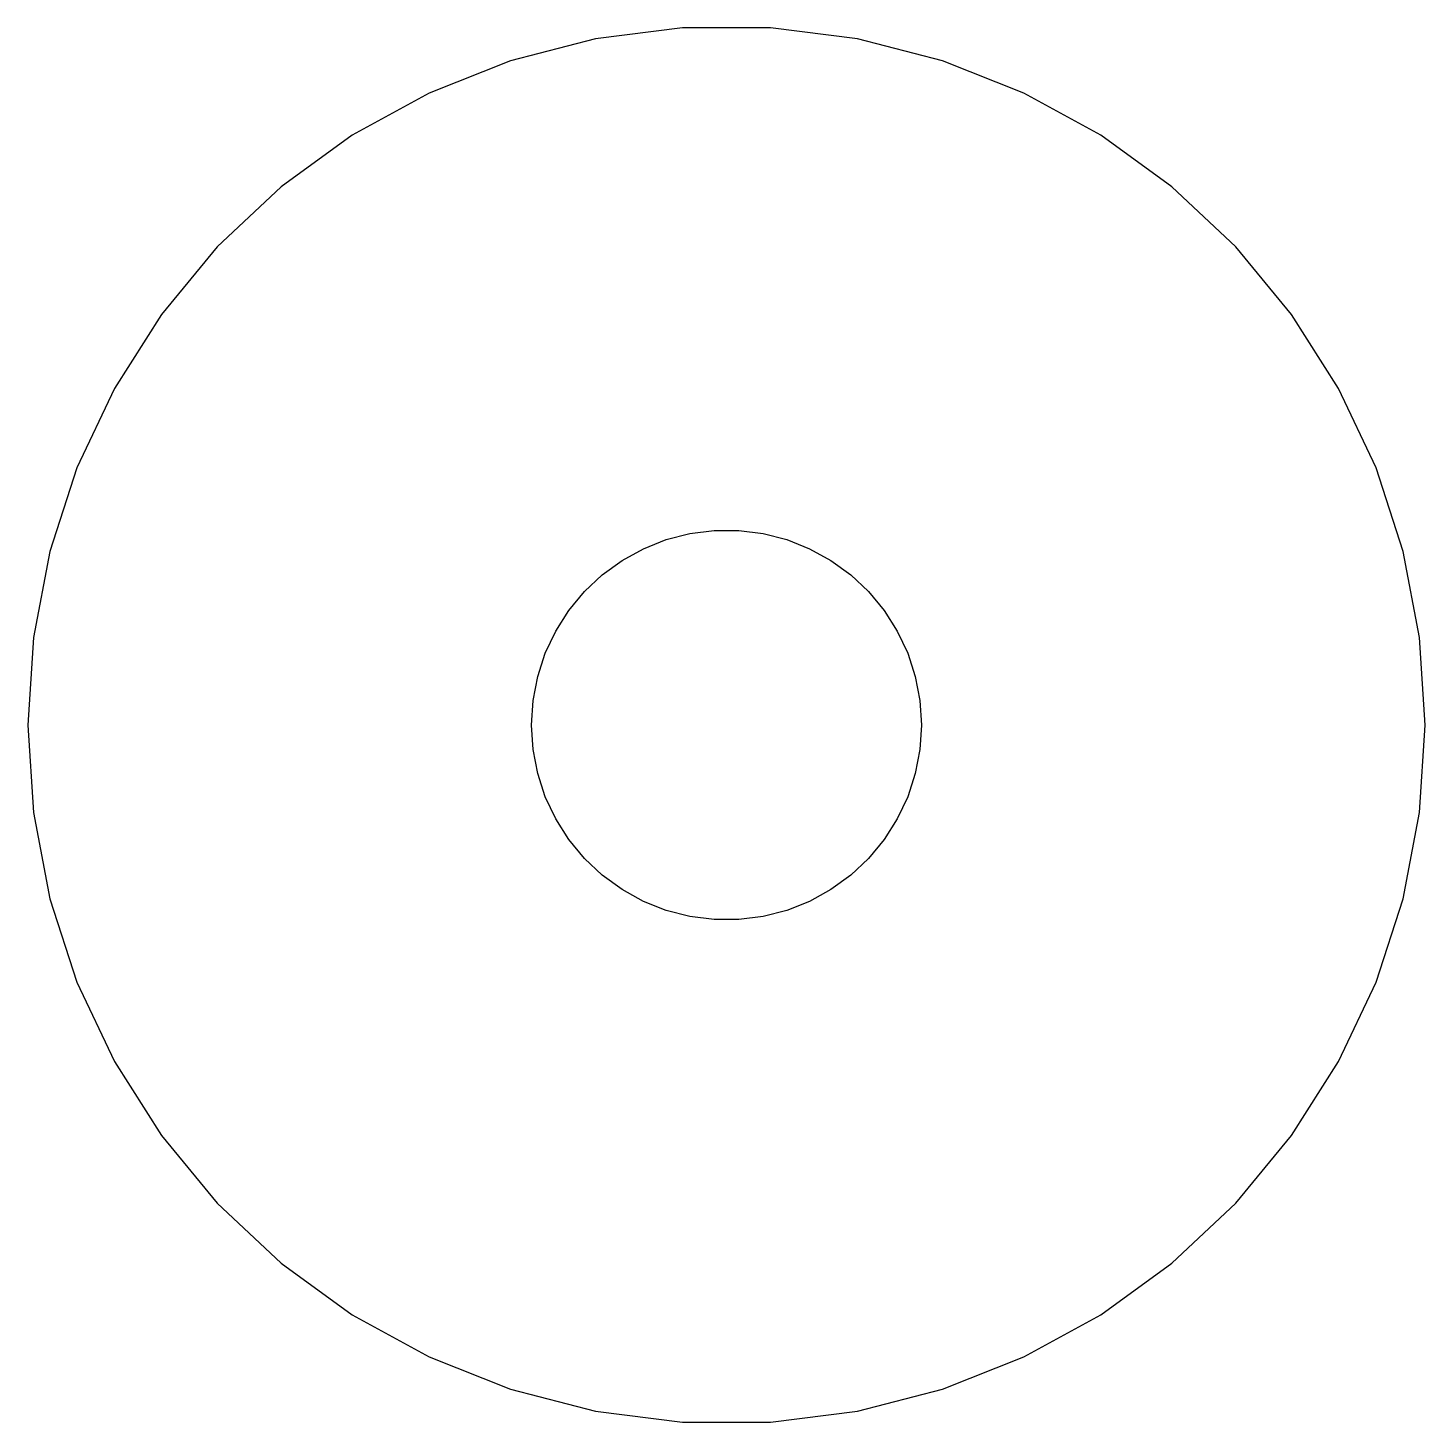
# Model space of a CAD drawing. Header units: metres. Extents: x -11 to 11, y 99 to 231.
# Drawn here: x -10.75 to 10.75, y 99.27 to 120.73 of the extents above.
import ezdxf

# ---------------------------------------------------------------- set-up
doc = ezdxf.new("R2010")
doc.units = ezdxf.units.M

msp = doc.modelspace()

# ---------------------------------------------------------------- linework, layer by layer
for p, q in [((-0.674988, 120.729), (-2.01434, 120.56)), ((0.674988, 120.729), (-0.674988, 120.729)), ((2.01434, 120.56), (0.674988, 120.729)), ((-2.01434, 120.56), (-3.32193, 120.224)), ((3.32193, 120.224), (2.01434, 120.56)), ((-3.32193, 120.224), (-4.57712, 119.727)), ((4.57712, 119.727), (3.32193, 120.224)), ((-4.57712, 119.727), (-5.76013, 119.077)), ((5.76013, 119.077), (4.57712, 119.727)), ((-5.76013, 119.077), (-6.85229, 118.283)), ((6.85229, 118.283), (5.76013, 119.077)), ((-6.85229, 118.283), (-7.83641, 117.359)), ((7.83641, 117.359), (6.85229, 118.283)), ((-7.83641, 117.359), (-8.69693, 116.319)), ((8.69693, 116.319), (7.83641, 117.359)), ((-8.69693, 116.319), (-9.42029, 115.179)), ((9.42029, 115.179), (8.69693, 116.319)), ((-9.42029, 115.179), (-9.99509, 113.957)), ((9.99509, 113.957), (9.42029, 115.179)), ((-9.99509, 113.957), (-10.4123, 112.673)), ((10.4123, 112.673), (9.99509, 113.957)), ((-0.927048, 112.853), (-0.562134, 112.947)), ((-0.562134, 112.947), (-0.18837, 112.994)), ((-0.18837, 112.994), (0.18837, 112.994)), ((0.18837, 112.994), (0.562134, 112.947)), ((0.562134, 112.947), (0.927048, 112.853)), ((-10.4123, 112.673), (-10.6652, 111.347)), ((-1.60747, 112.533), (-1.27733, 112.714)), ((-1.27733, 112.714), (-0.927048, 112.853)), ((0.927048, 112.853), (1.27733, 112.714)), ((1.27733, 112.714), (1.60747, 112.533)), ((10.6652, 111.347), (10.4123, 112.673)), ((-1.91226, 112.312), (-1.60747, 112.533)), ((1.60747, 112.533), (1.91226, 112.312)), ((-2.1869, 112.054), (-1.91226, 112.312)), ((1.91226, 112.312), (2.1869, 112.054)), ((-2.42705, 111.763), (-2.1869, 112.054)), ((2.1869, 112.054), (2.42705, 111.763)), ((-2.62891, 111.445), (-2.42705, 111.763)), ((2.42705, 111.763), (2.62891, 111.445)), ((-2.78932, 111.104), (-2.62891, 111.445)), ((2.62891, 111.445), (2.78932, 111.104)), ((-10.6652, 111.347), (-10.75, 110)), ((10.75, 110), (10.6652, 111.347)), ((-2.90575, 110.746), (-2.78932, 111.104)), ((2.78932, 111.104), (2.90575, 110.746)), ((-2.97633, 110.376), (-2.90575, 110.746)), ((2.90575, 110.746), (2.97633, 110.376)), ((-3, 110), (-2.97633, 110.376)), ((2.97633, 110.376), (3, 110)), ((-10.75, 110), (-10.6652, 108.653)), ((-2.97633, 109.624), (-3, 110)), ((3, 110), (2.97633, 109.624)), ((10.6652, 108.653), (10.75, 110)), ((-2.90575, 109.254), (-2.97633, 109.624)), ((2.97633, 109.624), (2.90575, 109.254)), ((-2.78932, 108.896), (-2.90575, 109.254)), ((2.90575, 109.254), (2.78932, 108.896)), ((-2.62891, 108.555), (-2.78932, 108.896)), ((2.78932, 108.896), (2.62891, 108.555)), ((-10.6652, 108.653), (-10.4123, 107.327)), ((10.4123, 107.327), (10.6652, 108.653)), ((-2.42705, 108.237), (-2.62891, 108.555)), ((2.62891, 108.555), (2.42705, 108.237)), ((-2.1869, 107.946), (-2.42705, 108.237)), ((2.42705, 108.237), (2.1869, 107.946)), ((-1.91226, 107.688), (-2.1869, 107.946)), ((2.1869, 107.946), (1.91226, 107.688)), ((-1.60747, 107.467), (-1.91226, 107.688)), ((1.91226, 107.688), (1.60747, 107.467)), ((-10.4123, 107.327), (-9.99509, 106.043)), ((-1.27733, 107.286), (-1.60747, 107.467)), ((-0.927048, 107.147), (-1.27733, 107.286)), ((1.27733, 107.286), (0.927048, 107.147)), ((1.60747, 107.467), (1.27733, 107.286)), ((9.99509, 106.043), (10.4123, 107.327)), ((-0.562134, 107.053), (-0.927048, 107.147)), ((0.927048, 107.147), (0.562134, 107.053)), ((-0.18837, 107.006), (-0.562134, 107.053)), ((0.18837, 107.006), (-0.18837, 107.006)), ((0.562134, 107.053), (0.18837, 107.006)), ((-9.99509, 106.043), (-9.42029, 104.821)), ((9.42029, 104.821), (9.99509, 106.043)), ((-9.42029, 104.821), (-8.69693, 103.681)), ((8.69693, 103.681), (9.42029, 104.821)), ((-8.69693, 103.681), (-7.83641, 102.641)), ((7.83641, 102.641), (8.69693, 103.681)), ((-7.83641, 102.641), (-6.85229, 101.717)), ((6.85229, 101.717), (7.83641, 102.641)), ((-6.85229, 101.717), (-5.76013, 100.923)), ((5.76013, 100.923), (6.85229, 101.717)), ((-5.76013, 100.923), (-4.57712, 100.273)), ((4.57712, 100.273), (5.76013, 100.923)), ((-4.57712, 100.273), (-3.32193, 99.7762)), ((3.32193, 99.7762), (4.57712, 100.273)), ((-3.32193, 99.7762), (-2.01434, 99.4404)), ((2.01434, 99.4404), (3.32193, 99.7762)), ((-2.01434, 99.4404), (-0.674988, 99.2712)), ((0.674988, 99.2712), (2.01434, 99.4404)), ((-0.674988, 99.2712), (0.674988, 99.2712))]:
    msp.add_line(p, q)

doc.saveas('drawing.dxf')
